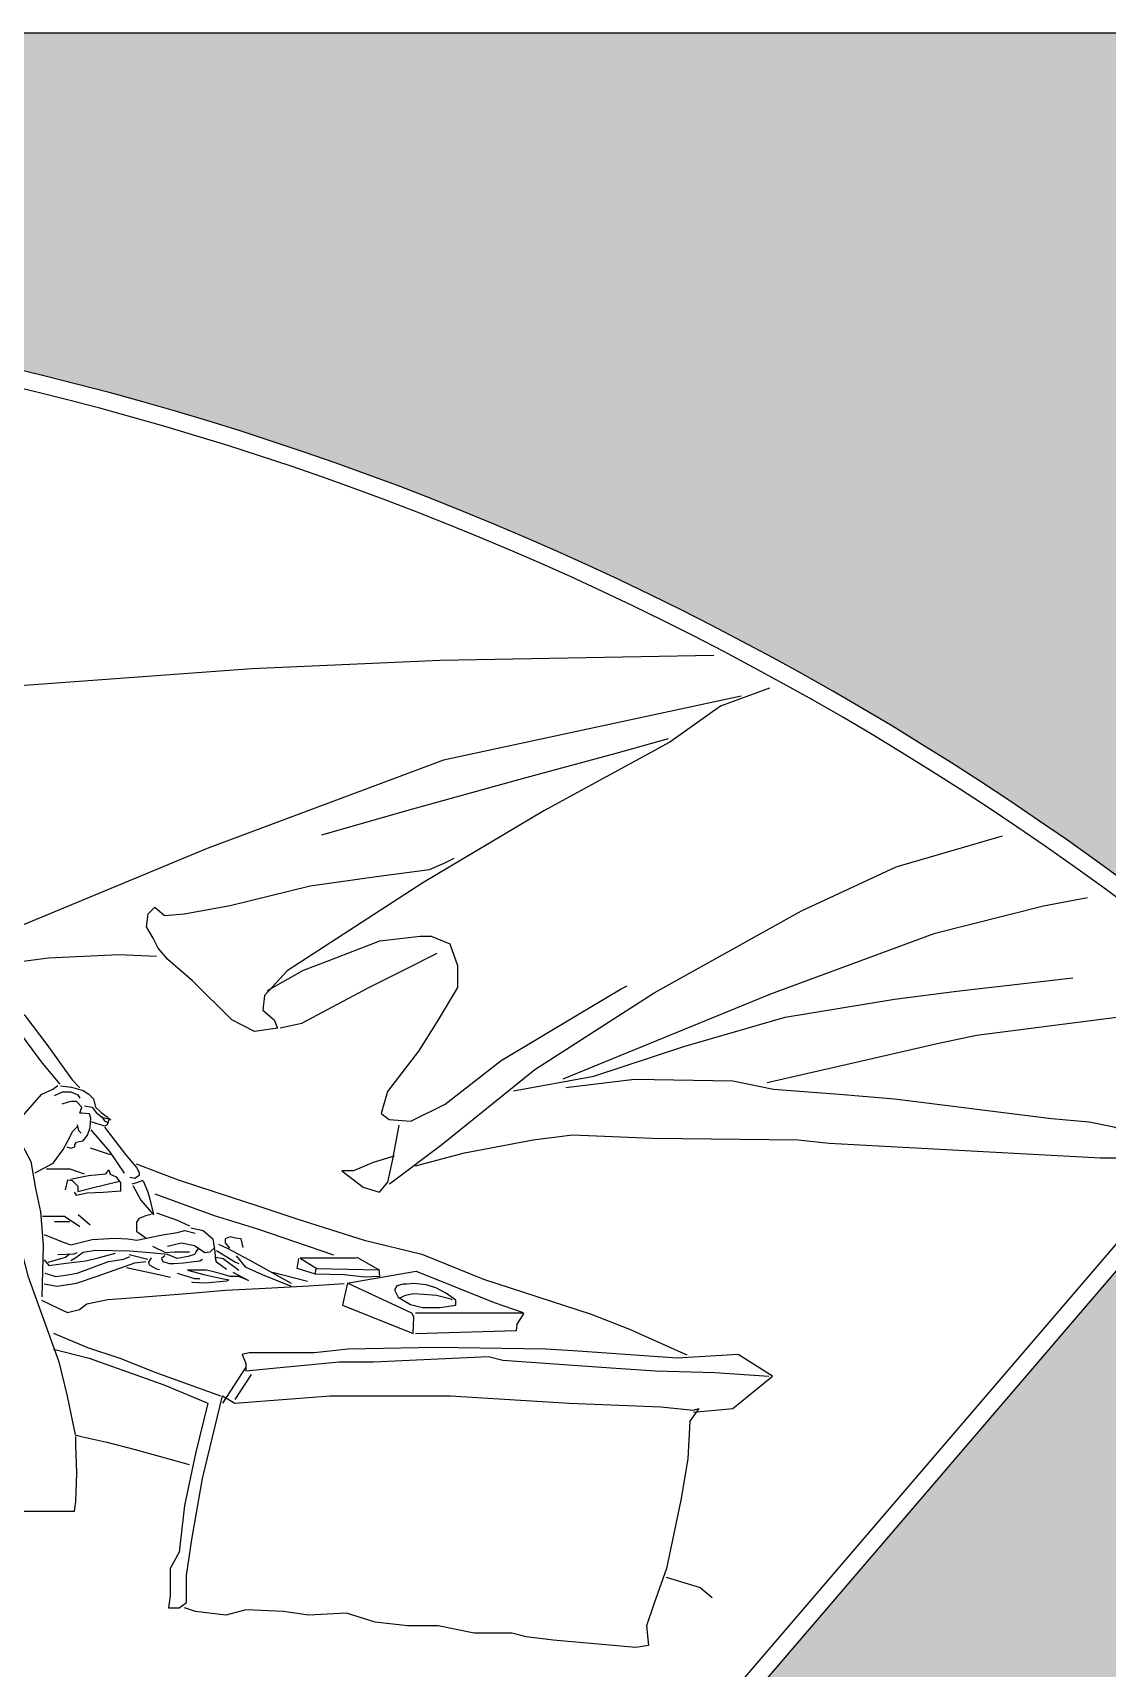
# Model space of a CAD drawing. Header units: millimetres. Extents: x 553 to 2413, y 347 to 1087.
# Drawn here: x 1690.7 to 1996.3, y 604.7 to 1069.7 of the extents above; entities that cross this region are included whole.
import ezdxf

# ---------------------------------------------------------------- set-up
doc = ezdxf.new("R2010")
doc.units = ezdxf.units.MM
for name, color, linetype in [('3', 3, 'Continuous'), ('4', 4, 'Continuous'), ('7', 7, 'Continuous'), ('BH', 3, 'Continuous')]:
    doc.layers.add(name, color=color, linetype=linetype)

# ---------------------------------------------------------------- blocks, each defined once
blk = doc.blocks.new('A$C4AE7143D')
at = {"layer": 'BH'}
h = blk.add_hatch(dxfattribs=at)
h.set_pattern_fill('ESCHER', color=256, scale=50, style=0)
h.set_pattern_definition([(59.99999999999999, (-633.880262494079, -419.952057829667), (-59.99999997655987, -1.353315237651032e-08), [55.00000000000001, -5]), (180, (-633.880262494079, -419.952057829667), (29.99999999999999, -51.9615242), [55.00000000000001, -5]), (300.0000000000001, (-633.880262494079, -419.952057829667), (59.99999997655987, -1.353315237651032e-08), [55.00000000000001, -5]), (59.99999999999999, (-628.880262494079, -419.952057829667), (-59.99999997655987, -1.353315237651032e-08), [10, -50]), (300.0000000000001, (-628.880262494079, -419.952057829667), (59.99999997655987, -1.353315237651032e-08), [10, -50]), (59.99999999999999, (-636.380262494079, -415.621930829667), (-59.99999997655987, -1.353315237651032e-08), [10, -50]), (180, (-636.380262494079, -415.621930829667), (29.99999999999999, -51.9615242), [10, -50]), (300.0000000000001, (-636.380262494079, -424.282184829667), (59.99999997655987, -1.353315237651032e-08), [10, -50]), (180, (-636.380262494079, -424.282184829667), (29.99999999999999, -51.9615242), [10, -50]), (59.99999999999999, (-653.880262494079, -419.952057829667), (-59.99999997655987, -1.353315237651032e-08), [10, -50]), (300.0000000000001, (-653.880262494079, -419.952057829667), (59.99999997655987, -1.353315237651032e-08), [10, -50]), (59.99999999999999, (-623.880262494079, -437.272565879667), (-59.99999997655987, -1.353315237651032e-08), [10, -50]), (180, (-623.880262494079, -437.272565879667), (29.99999999999999, -51.9615242), [10, -50]), (300.0000000000001, (-623.880262494079, -402.631549779667), (59.99999997655987, -1.353315237651032e-08), [10, -50]), (180, (-623.880262494079, -402.631549779667), (29.99999999999999, -51.9615242), [10, -50]), (0, (-623.880262494079, -411.291803779667), (-30, 51.9615242), [35, -25]), (0, (-623.880262494079, -428.6123118796669), (-30, 51.9615242), [35, -25]), (120, (-631.380262494079, -406.961676779667), (-59.99999997655987, 1.353317458097081e-08), [34.99999999999998, -24.99999999999999]), (120, (-646.380262494079, -415.621930829667), (-59.99999997655987, 1.353317458097081e-08), [34.99999999999998, -24.99999999999999]), (240, (-646.380262494079, -424.282184829667), (29.99999997655985, -51.96152421353317), [35, -25]), (240, (-631.380262494079, -432.942438879667), (29.99999997655985, -51.96152421353317), [35, -25])])
edge = h.paths.add_edge_path(flags=16)
edge.add_arc((933.2072059118464, -219.8797746414992), 409.8662078151127, 48.69815733620368, 131.3018426637964, ccw=False)
edge.add_line((1203.729489376032, 88.02930683883562), (1503.113609899667, 437.2913675979599))
edge.add_arc((933.2072059118464, -219.8797746414984), 869.8662078151118, 49.06779322795388, 130.9322067720461)
edge.add_line((363.300801924026, 437.2913675979602), (662.68492244766, 88.02930683883574))
h.paths.add_polyline_path([(1830.000001249088, 722.4938270611856), (1830.000001249088, 22.49382706118558), (30.0000012490882, 22.49382706118558), (30.0000012490882, 722.4938270611856)])
at = {"layer": '3'}
for points in [[(1104.03957232398, 534.6771828104801), (1140.474965503126, 537.3525533837636), (1199.897555971223, 541.6957548939985), (1253.522821453859, 544.1086429629472), (1331.303609493467, 545.5563772973801)], [(1318.374911959274, 521.715248812153), (1303.493134792529, 517.5343642344224), (1277.45002742704, 510.5662237692259), (1243.966034154497, 501.2753688202548), (1219.783148934852, 494.3072283550582)], [(1437.630184914391, 476.5105982519498), (1425.07368542995, 474.1878837681752), (1393.91496983971, 466.2906575094689), (1347.409421546265, 449.1025763017914), (1288.347373768376, 424.9463531358534)], [(1207.963486793959, 439.5822830963588), (1214.163405788014, 440.9093722762559), (1233.204158370286, 451.0770865774664), (1243.832589402105, 456.3854418039004), (1252.689616154114, 460.8090729012763)], [(1132.514603834374, 445.9216413092673), (1131.458869128507, 446.9762116456357), (1130.051220177702, 446.4489257309195), (1129.171442594305, 445.7458793376953), (1128.819531025682, 445.0428314514072), (1129.347397040458, 443.8124991434667), (1131.106957559885, 441.703356977666), (1134.450116123638, 437.4850726460644), (1140.256658344061, 429.5757898975779), (1145.359377427241, 423.5998873433199)], [(1130.227177300171, 443.1094512571785), (1130.755043314946, 444.5155455366911), (1131.986735143282, 445.0428314514072), (1133.042469849149, 445.3943553945512), (1135.329896383351, 443.1094512571785), (1141.664307294866, 434.8486445655477), (1148.878495789779, 424.830221144324), (1150.989965201512, 422.5453170069516)], [(1346.479310473343, 424.0172688354073), (1376.707914990661, 430.9854093006038), (1394.845080912632, 435.1662938783345), (1406.006411111374, 437.4890083621093), (1442.280737602683, 442.134434343531), (1471.579233723396, 445.8507775175705)], [(1105.595072310404, 414.1156358468269), (1112.585504665305, 415.163045449451), (1125.168285580445, 416.5595900932192), (1132.158717935346, 416.2104535590113), (1132.508239553091, 411.3225465592902), (1135.304412495051, 415.163045449451), (1140.197717819799, 420.749225517588), (1143.343412379505, 422.1457716544201), (1144.741498850485, 423.1931797639803)], [(1289.277484841298, 422.6236401451426), (1308.809814696335, 424.9463531358534), (1336.713144207666, 424.4818117321622), (1348.339532619186, 422.1590972483875), (1366.9417514013, 420.7654685581228), (1382.753636964651, 419.3718413609216), (1427.398963112254, 413.7973280929263), (1438.095240450853, 412.8682422994164), (1445.071070821447, 411.4746151022155), (1453.442070477742, 408.2228148249309)], [(1143.783998351722, 420.3645421216229), (1146.126059216501, 421.3393261173253), (1148.468122757597, 421.3393261173253), (1150.419840144913, 420.5594989207632), (1151.005356699266, 419.5847164181246)], [(1145.540545338465, 423.0939358165258), (1148.66329315817, 422.7040222182447), (1151.981214054766, 421.729239715606), (1153.542587964618, 420.7544557199037), (1154.908791473898, 419.3897596189839), (1155.494308028251, 417.0502795223621), (1157.055681938104, 415.490626622302), (1158.812228924846, 414.3208873205227), (1159.788086280346, 413.3461033248203)], [(1147.297089648891, 405.7427941305964), (1148.468122757597, 405.3528820253791), (1149.639153189986, 405.7427941305964), (1149.639153189986, 406.3276645280179), (1150.02949666745, 407.1074917245797), (1150.810183622376, 407.3024485237204), (1151.981214054766, 407.4974053228609), (1153.152244487155, 409.0570582229209), (1153.932931442081, 411.2015800273388), (1154.128104518972, 413.9309737222418), (1153.737761041509, 415.1007130240208), (1151.590870577303, 415.2956698231616), (1151.005356699266, 415.2956698231616), (1151.590870577303, 417.0502795223621), (1150.02949666745, 418.6099324224223), (1148.66329315817, 418.6099324224223), (1147.687433126353, 418.4149771163453), (1145.930888815928, 417.8301067189241)], [(1152.371557532229, 417.440193120643), (1154.518447996435, 417.0502795223621), (1155.689478428824, 415.490626622302), (1157.446025415567, 414.1259305213823), (1159.397742802883, 413.7360169231014), (1158.812228924846, 411.9814072239006), (1158.03154196992, 411.5914936256197), (1154.518447996435, 412.7612344204625), (1154.323277595861, 412.9561912196032)], [(1157.250855014993, 414.3208873205227), (1158.03154196992, 413.1511465256799), (1158.812228924846, 412.7612344204625)], [(1138.319186990921, 398.3344432285768), (1143.393654874259, 401.063835430416), (1146.321232293391, 404.9629684270983), (1147.492262725781, 407.3024485237204), (1149.053636635634, 410.2267975247), (1150.224667068023, 411.3965368264793)], [(1150.224667068023, 411.9814072239006), (1150.615010545486, 410.4217543238407), (1151.395700176729, 409.6419271272787)], [(1154.157169319112, 410.5935118984354), (1159.43584552476, 404.4418473726054), (1163.658784348227, 398.290184339839)], [(1158.028199250272, 411.2965597847235), (1164.010695916849, 403.563039007809), (1167.177902710765, 399.8720405909237), (1167.881725848009, 398.4659448183475), (1167.881725848009, 397.5871364535509), (1166.650034019674, 396.7083265956907), (1165.242387745185, 397.0598505388349)], [(1153.981214872959, 405.4964192020377), (1159.611799970913, 403.563039007809)], [(1141.488350172397, 399.5205166477796), (1148.174672652534, 399.5205166477796), (1152.221657029848, 398.114422368267)], [(1146.942980824199, 393.5446140935215), (1147.646803961443, 396.3568041456106), (1148.878495789779, 396.1810421740383), (1150.462099186738, 394.5991859229539), (1150.462099186738, 393.0173281788055), (1154.509080887734, 394.0719000082377), (1158.028199250272, 394.9507083730342), (1162.251138073738, 396.0052802024663)], [(1148.350627098688, 396.5325646241188), (1153.453346181867, 397.5871364535509), (1158.380110818895, 398.114422368267), (1159.259888402291, 399.1689927046356), (1159.611799970913, 397.938660396695), (1161.371360490341, 397.2356125104069), (1162.60304964236, 395.4779942877502), (1162.60304964236, 393.1930901503774)], [(1168.937460553876, 396.1810421740383), (1167.177902710765, 395.4779942877502), (1165.770256436276, 395.1264703446062)], [(1166.122168004898, 394.7749464014622), (1168.409591862785, 390.5566635629245), (1171.400841534231, 387.0414256245474), (1172.104664671475, 386.5141412028952), (1171.048929965608, 390.9081860130049), (1170.345106828365, 393.0173281788055), (1169.113415000029, 396.0052802024663)], [(1149.406361804555, 392.8415662072335), (1149.934230495646, 391.9627578424371), (1153.101434613245, 392.6658057287252), (1157.67628768165, 392.8415662072335), (1162.779006764829, 393.1930901503774)], [(1172.341722105842, 392.4096318227759), (1189.233480076022, 386.2579672969458), (1201.550390330431, 382.3912069084887), (1223.192955815169, 375.009210074718)], [(1140.396803671809, 385.9883916507775), (1146.677238626674, 385.9883916507775), (1151.025233703929, 383.0929244749757)], [(1150.542123734527, 386.4709692645674), (1153.92389619666, 383.5755020887652)], [(1169.741851646449, 379.8135622408682), (1167.20461770478, 381.568171940069), (1167.20461770478, 384.2975641419082), (1167.985304659705, 385.467304936751), (1169.741851646449, 386.2471306402491), (1171.303225556301, 386.6370442385303)], [(1172.864599466155, 387.0269578368112), (1178.719754304419, 384.8824345393298), (1182.232848277904, 383.3227816392696)], [(1140.85642093259, 380.788344743507), (1146.321232293391, 378.6438214460253), (1148.468122757597, 377.8639957425271), (1154.518447996435, 379.4236486425873), (1160.959119389052, 379.8135622408682), (1164.667383763111, 379.6186054417277), (1167.20461770478, 379.2286918434468), (1174.035629898544, 380.5933879443666), (1178.719754304419, 381.3732151409282), (1180.866644768625, 381.9580855383498), (1183.794222187757, 381.1782583417879)], [(1143.778576133943, 384.5406588094085), (1148.126571211198, 384.5406588094085)], [(1182.623191755367, 382.737911241848), (1186.136283052536, 381.9580855383498), (1188.868690071095, 379.6186054417277), (1189.454203949131, 375.9144292441861), (1189.64937702602, 373.3799923484236)], [(1184.770082219573, 376.8892117468247), (1183.98939258833, 375.9144292441861), (1183.599049110866, 375.1346020476242), (1181.842504800441, 374.5497331432664), (1179.695614336235, 374.1598195449856), (1178.719754304419, 373.9648627458449), (1175.987349962176, 375.1346020476242), (1172.083912511228, 375.524515645905), (1165.252897641147, 376.1093860433266), (1155.494308028251, 376.304342842467), (1151.981214054766, 375.7194724450457), (1149.83432359056, 374.1598195449856), (1148.468122757597, 373.3799923484236)], [(1171.693569033765, 377.4740821442463), (1175.401833407823, 375.7194724450457), (1177.939067349493, 375.9144292441861), (1182.232848277904, 375.9144292441861)], [(1175.987349962176, 377.4740821442463), (1179.890784736808, 378.4488661399487), (1183.599049110866, 377.6690389433868), (1186.526626529999, 375.7194724450457), (1188.088003116169, 375.9144292441861), (1189.454203949131, 377.0841685459652)], [(1190.430063980947, 378.0589525416675), (1192.967297922616, 376.8892117468247), (1199.212796238344, 373.574949147564), (1211.118276315447, 366.9464239490426)], [(1197.456249251602, 377.0841685459652), (1196.870735373564, 379.6186054417277), (1195.309358787395, 379.8135622408682), (1193.747984877543, 380.2034758391492), (1192.381781368263, 379.6186054417277), (1192.381781368263, 378.4488661399487), (1193.552811800652, 376.8892117468247)], [(1140.85642093259, 373.574949147564), (1142.22262444187, 372.0152962475038), (1144.955028784112, 372.405209845785), (1147.882606203244, 372.7951234440659), (1152.761901009692, 373.3799923484236), (1156.274994983178, 374.1598195449856), (1161.154289789625, 375.524515645905)], [(1140.85642093259, 366.7514671499022), (1144.564685306648, 366.1665967524806), (1150.02949666745, 366.9464239490426), (1156.274994983178, 369.090947246524), (1160.763946312162, 370.6506001465841), (1166.619101150427, 372.7951234440659), (1169.741851646449, 373.185035549283)], [(1141.051591333163, 369.8707729500223), (1144.174341829185, 368.8959904473836), (1146.906746171428, 369.2859040456647), (1150.224667068023, 369.8707729500223), (1159.20257240231, 373.185035549283), (1163.496353330722, 373.7699059467045), (1165.252897641147, 374.5497331432664)], [(1142.027451364979, 372.9900802432063), (1146.906746171428, 374.354776344126), (1148.077779280134, 375.3295588467646)], [(1144.759855707222, 375.1346020476242), (1149.443980113097, 375.3295588467646), (1150.224667068023, 375.7194724450457)], [(1165.057727240574, 375.1346020476242), (1170.327365524485, 373.7699059467045)], [(1171.303225556301, 374.1598195449856), (1170.522538601375, 372.9900802432063), (1170.717709001949, 372.2102530466443), (1172.864599466155, 371.0405137448653), (1173.645286421081, 370.8455569457248)], [(1175.206660330934, 374.7446899424068), (1174.230802975433, 373.9648627458449), (1174.621146452897, 373.185035549283), (1176.377693439639, 372.6001666449254), (1177.743894272602, 372.6001666449254), (1180.476301291161, 372.7951234440659), (1183.403878710294, 373.185035549283), (1185.160425697036, 373.3799923484236), (1185.941112651963, 373.7699059467045)], [(1192.772124845726, 370.8455569457248), (1189.844547426595, 372.9900802432063), (1189.64937702602, 374.354776344126), (1191.796267490226, 373.9648627458449), (1196.285218819212, 370.6506001465841)], [(1189.844547426595, 376.304342842467), (1192.381781368263, 374.7446899424068), (1195.309358787395, 372.9900802432063), (1196.285218819212, 372.6001666449254)], [(1195.504531864285, 374.7446899424068), (1198.041765805954, 371.6253826492231), (1202.921060612402, 369.4808593517413), (1211.118276315447, 366.1665967524806)], [(1236.037732084353, 370.9666877146888), (1236.213689206823, 368.8575455488881), (1231.990747707039, 368.6817835773159), (1226.184205486616, 369.3848314636042), (1218.09023673199, 369.5605934351762), (1212.811563202657, 371.1424496862606), (1213.339429217432, 373.9546382452859)], [(1229.703323849154, 374.1304002168579), (1213.691343462371, 374.1304002168579), (1218.442150976928, 371.1424496862606), (1236.037732084353, 370.7909257431165), (1229.879278295307, 374.3061621884299)], [(1164.277040285648, 371.4304258500823), (1173.450116020507, 369.4808593517413), (1176.768036917103, 368.7010336482431)], [(1178.719754304419, 369.8707729500223), (1183.599049110866, 368.3111200499624), (1185.160425697036, 368.3111200499624)], [(1194.528671832469, 370.0657297491629), (1199.017623161454, 367.7262496525408), (1196.285218819212, 368.8959904473836), (1193.747984877543, 368.8959904473836), (1191.210750935874, 369.6758161508817), (1187.892830039278, 370.4556433474438), (1186.916970007462, 370.6506001465841), (1183.794222187757, 370.6506001465841), (1181.64733172355, 370.6506001465841), (1186.331456129426, 369.4808593517413), (1191.405924012764, 368.3111200499624), (1193.35764140008, 367.9212064516812), (1192.772124845726, 367.5312943464641), (1186.721799606888, 366.9464239490426), (1183.01353523283, 367.141380748183), (1183.01353523283, 367.3363375473234)], [(1205.848638031535, 370.0657297491629), (1215.802400721321, 367.5312943464641)], [(1218.09023673199, 370.9666877146888), (1217.914282285837, 369.5605934351762)], [(1227.499823932594, 367.0656540478529), (1246.679008436977, 370.405128521594), (1268.849442612806, 361.4412754367389), (1277.119368489903, 358.6290853846501)], [(1140.141804209805, 362.1785966014055), (1144.892611724363, 359.8936924640329), (1147.531949827187, 358.6633586630285), (1150.875111067257, 359.5421685208887), (1152.98658047899, 361.1240247719734), (1158.969077145566, 362.3543585729777), (1169.350472434395, 363.0574049662021), (1182.547160272201, 364.1119767956342), (1192.400686869938, 364.9907851604307), (1203.837816864633, 365.5180710751468), (1216.154724442726, 366.2211174683711), (1226.184205486616, 366.9241653546594)], [(1227.147912363972, 367.0656540478529), (1225.740266089483, 360.7382275504508), (1245.79923085358, 352.6531828303921), (1245.975185299732, 357.3987530767095), (1245.447319284957, 358.4533234130782), (1227.323866810124, 366.8898920762808)], [(1242.104158044889, 362.8473697162515), (1243.68775876553, 363.5504176025397), (1245.79923085358, 364.077702024192), (1248.79047784871, 363.90194005262), (1252.4855506574, 363.5504176025397), (1256.532535034714, 362.4958457731075), (1256.884446603336, 362.1443218299634)], [(1246.503053990824, 352.6531828303921), (1275.183853524322, 353.5319926882523), (1275.359810646792, 355.2896109109089), (1277.295322936055, 358.277561441506), (1276.76745692128, 358.4533234130782), (1246.503053990824, 358.4533234130782)], [(1317.804139234016, 283.3658036742752), (1327.466349327331, 280.470336498473), (1330.848121789464, 277.574869322671)]]:
    blk.add_lwpolyline(points, dxfattribs=at)
blk.add_lwpolyline([(1241.224377785175, 366.1868441899927), (1240.52055464793, 365.1322738536243), (1241.576289353797, 363.0231316878236), (1245.095407716335, 360.9139895220228), (1248.438566280088, 360.0351811572265), (1253.365330917114, 360.0351811572265), (1257.940181309203, 360.7382275504508), (1257.940181309203, 362.1443218299634), (1255.300845882695, 364.077702024192), (1252.309596211247, 365.6595597683404), (1249.494300985954, 366.5383681331368), (1246.151142422203, 366.8898920762808), (1244.039670334152, 366.7141301047088), (1242.983935628286, 366.7141301047088)], close=True, dxfattribs=at)
at = {"layer": '4'}
blk.add_lwpolyline([(1830.000001249088, 722.4938270611856), (1830.000001249088, 22.49382706118558), (30.0000012490882, 22.49382706118558), (30.0000012490882, 722.4938270611856)], close=True, dxfattribs=at)
for points in [[(1167.001945588296, 400.9266109272922), (1178.966941597766, 396.3568041456106), (1189.700248455217, 392.8415662072335), (1201.665244464686, 388.9748058187761), (1212.75046289076, 385.283807401891), (1231.88522321305, 379.2266149917706), (1248.249115168455, 375.184094124805), (1265.844698952197, 368.1536197411149), (1296.461013451275, 358.1351963198913), (1307.370274754878, 353.9169119882899), (1323.636738074529, 346.6307056455205)], [(1143.490379638703, 352.7966916388393), (1153.204927782805, 348.7108659508723), (1162.408181665582, 345.6464974314289), (1172.634021394691, 341.5606717434617), (1191.040531836563, 334.9212038807173)], [(1143.490379638703, 348.2001381131422), (1153.716219367813, 345.6464974314289), (1175.190479319732, 337.9855738932245), (1187.46148806519, 332.8782910367337)], [(1325.510309688429, 330.3246503550204), (1336.758732587554, 331.3461075235439), (1348.00715548668, 340.5392145749381), (1338.292607342578, 346.6679531068887), (1320.90868274704, 345.6464974314289), (1292.787626837385, 347.6894102754123), (1283.584370278291, 348.2001381131422), (1252.395562182271, 348.7108659508723), (1227.34225845898, 348.2001381131422), (1217.627710314878, 347.1786809446186), (1199.221202549324, 347.1786809446186), (1197.176033532975, 346.6679531068887), (1198.198616702991, 344.1143124251752), (1198.198616702991, 342.0713995811916), (1208.935748017108, 343.0928552566514), (1224.785797857623, 344.6250402629051), (1234.500346001725, 344.6250402629051), (1267.223028852769, 346.1572252691586), (1271.313364209149, 345.135768100635), (1299.434420118805, 343.0928552566514), (1314.773178374311, 342.0713995811916), (1331.645814061158, 341.5606717434617), (1346.984569640347, 340.5392145749381)], [(1198.198616702991, 343.0928552566514), (1191.551823421571, 332.8782910367337)], [(1199.732494134331, 341.0499424126679), (1195.130867192944, 333.8997482052573)], [(1187.46148806519, 332.8782910367337), (1183.882444293818, 318.5779011288491), (1180.814692107453, 303.7667833832343), (1179.280817352429, 290.4878491508092), (1176.724356751072, 285.8912956251123), (1176.724356751072, 278.2303720869079), (1176.213065166065, 274.6552757297347), (1179.280817352429, 274.6552757297347), (1181.325983692461, 276.1874592429244), (1181.325983692461, 283.8483827811287), (1182.859858447485, 294.0629470010465), (1185.927610633849, 311.4277069214384), (1191.551823421571, 334.9212038807173), (1195.130867192944, 332.8782910367337), (1222.229339932583, 334.9212038807173), (1256.485897538651, 334.9212038807173), (1290.231166236028, 332.8782910367337), (1316.307055805652, 331.8568353612739), (1325.510309688429, 330.8353781927501), (1327.044184443453, 331.3461075235439), (1324.487726518413, 327.7710096733067), (1323.976434933405, 317.0457176156592), (1321.931265917056, 305.298968389488), (1317.840930560676, 285.8912956251123), (1314.261886789303, 275.6767314051946), (1312.216720449271, 269.5479928732439), (1312.728012034279, 263.9299821790231), (1309.148968262906, 263.4192543412933), (1297.389253778773, 264.440711509817), (1285.629539294639, 265.4621671852768), (1277.960160166886, 266.4836243538005), (1273.869824810506, 267.5050800292604), (1263.132693496388, 267.5050800292604), (1252.906853767278, 269.5479928732439), (1244.21489146951, 269.5479928732439), (1235.011637586733, 270.5694500417676), (1226.830966873971, 273.123090723481), (1216.093835559854, 272.6123628857511), (1208.935748017108, 273.633818561211), (1198.198616702991, 274.1445463989409), (1192.574406591586, 272.6123628857511), (1183.882444293818, 273.633818561211), (1180.814692107453, 274.6552757297347)]]:
    blk.add_lwpolyline(points, dxfattribs=at)
at = {"layer": '7'}
for points in [[(662.68492244766, 88.02930683883574, -0.3768899368627258), (1203.729489376032, 88.02930683883574), (1503.113609899667, 437.2913675979599, 0.3732105203369479), (363.300801924026, 437.2913675979599)], [(663.2072059118464, 95.10271754956216, -0.3699396874964852), (1203.207205911845, 95.10271754956216), (1496.072707394548, 436.7601454525498, 0.3699396874964852), (370.3417044291436, 436.7601454525498)]]:
    blk.add_lwpolyline(points, format="xyb", close=True, dxfattribs=at)
for points in [[(1347.20834986721, 536.1160741323647), (1333.256686449702, 531.0061037611243), (1318.839967495735, 520.7861645117069), (1283.03069386457, 501.2753688202548), (1248.616589519104, 480.8354888283563), (1210.016982669175, 455.7501813619725), (1203.506207835041, 448.7820394037122), (1203.041152298581, 444.6011548259816), (1206.296541053805, 441.8138989385156), (1207.226652126727, 439.491184454741), (1200.715874616277, 438.5621001542949), (1194.205097105825, 441.8138989385156), (1183.043766907082, 452.9629239814428), (1176.067933860171, 459.0019801461933), (1173.277600641406, 462.253778930414), (1171.882434032024, 465.0410363109436), (1170.02221188618, 468.2928350951644), (1170.487267422641, 472.0091767761402), (1172.347489568485, 473.86734836316), (1175.137822787249, 471.5446338793854), (1180.718489224779, 472.0091767761402), (1193.740041569365, 474.3318897668511), (1216.527760179627, 479.9064030348464), (1236.060090034664, 482.6936589223124), (1250.476811664948, 484.5518305093321), (1254.662308816778, 486.4100020963517), (1257.452642035543, 487.8036292935529)], [(1339.096712069257, 533.8985026909204), (1254.489041392664, 515.6365503117796), (1187.229264058913, 490.5908866740824), (1118.866110904443, 462.253778930414)], [(1239.051494932482, 395.2156181949841), (1253.933269422912, 406.3646447309749), (1280.44143232486, 427.7336105163831), (1314.390481133864, 449.5671191985463), (1356.245474062703, 472.7942550779104), (1383.218692501112, 485.3369103041662), (1413.447299694747, 494.1632208633187)], [(1204.420678234339, 450.1989965355366), (1214.606256188846, 455.9497153196547), (1221.691878661046, 458.6038936794491), (1236.305971329797, 464.3546124635673), (1247.820103163281, 465.6817016434646), (1250.920061322067, 465.6817016434646), (1256.234276837978, 463.4698868413542), (1258.4485341951, 457.2768044995521), (1258.4485341951, 451.0837221577498), (1252.691468278358, 441.35173583394), (1247.377252762448, 432.9468386900272), (1238.520226010439, 421.4453996286363), (1236.748821730629, 415.252317286834), (1238.963079087752, 413.4828645492527), (1245.162995405326, 413.0405024847236), (1254.905722959, 417.9064956466285), (1270.848369506729, 430.2926603302329), (1292.990935048512, 443.5635506360504), (1304.947919959308, 450.6413586000658), (1306.719324239118, 451.5260857154339)], [(1092.357948002495, 453.4274668781977), (1105.37950034708, 455.2856384652175), (1120.261274837509, 456.6792656624186), (1142.11888237485, 459.4665230429481), (1162.116270442664, 460.395608836458), (1172.812545104945, 459.9310659397032)], [(1274.395710350869, 421.6945543516327), (1297.183428961132, 425.8754389293633), (1322.761480790159, 434.2372080848248), (1351.594921374412, 442.5989772402861), (1382.753636964651, 447.7089476115265), (1400.425744673845, 450.031662095301), (1433.444685086244, 453.7480037762768)], [(1240.446661541865, 403.1128459467541), (1234.400939567875, 401.2546743597343), (1228.820273130345, 398.9319598759597), (1225.56488437512, 398.9319598759597), (1231.61060634911, 394.286533894538), (1236.261161713717, 392.8929052042729), (1238.586439396022, 395.6801610917389), (1239.981606005405, 401.7192172564894), (1241.841828151248, 411.9391565059067)], [(1113.634069518541, 402.9432742174891), (1120.974026167503, 406.4346380665055), (1126.21685043368, 407.4820461760659), (1130.41110984662, 408.1803192444817), (1133.556804406326, 408.1803192444817), (1137.052020583777, 401.5467295737207), (1138.450109731074, 393.8657303003357), (1139.848196202054, 387.2321406295747), (1140.547239437545, 377.805460178213), (1140.197717819799, 363.1417361929227)], [(1246.492380839539, 400.3255885662246), (1260.444046933362, 404.0419302472002), (1279.9763767884, 407.758271928176), (1291.137706987141, 409.1519006184408), (1313.925425597404, 408.2228148249309), (1355.315362989781, 407.758271928176), (1364.151418182536, 406.8291876277299), (1441.350629206077, 402.6483030499993), (1450.186681722516, 402.6483030499993)], [(1117.39935282142, 402.2292911322968), (1124.040263558575, 398.7379272832803), (1128.234522971517, 392.1043376125193), (1132.428782384457, 383.725066763782), (1136.27352285597, 369.0613412854278), (1145.011563299597, 344.621800314568), (1147.458214623812, 334.8459833289985), (1149.651378604999, 323.8412076541383), (1151.049465075979, 323.4920711199303), (1158.738940666371, 321.7463899419539), (1166.777937874508, 319.6515722297697), (1182.156891731607, 315.4619368054009)], [(1113.133440261373, 303.5223516892172), (1116.279136013667, 301.4275324187602), (1121.521959599407, 301.7766697080719), (1125.366698852212, 301.7766697080719), (1135.153305191266, 302.1258055089127), (1146.337998531339, 302.1258055089127), (1149.483694283634, 302.1258055089127), (1149.833216033889, 304.9188963810507), (1150.182737784144, 312.949031708153), (1149.833216033889, 320.9791655467841), (1149.833216033889, 323.4231206180816)]]:
    blk.add_lwpolyline(points, dxfattribs=at)

msp = doc.modelspace()

# ---------------------------------------------------------------- block references
msp.add_blockref('A$C4AE7143D', (553.0481250856856, 347.2115361109447))

doc.saveas('drawing.dxf')
